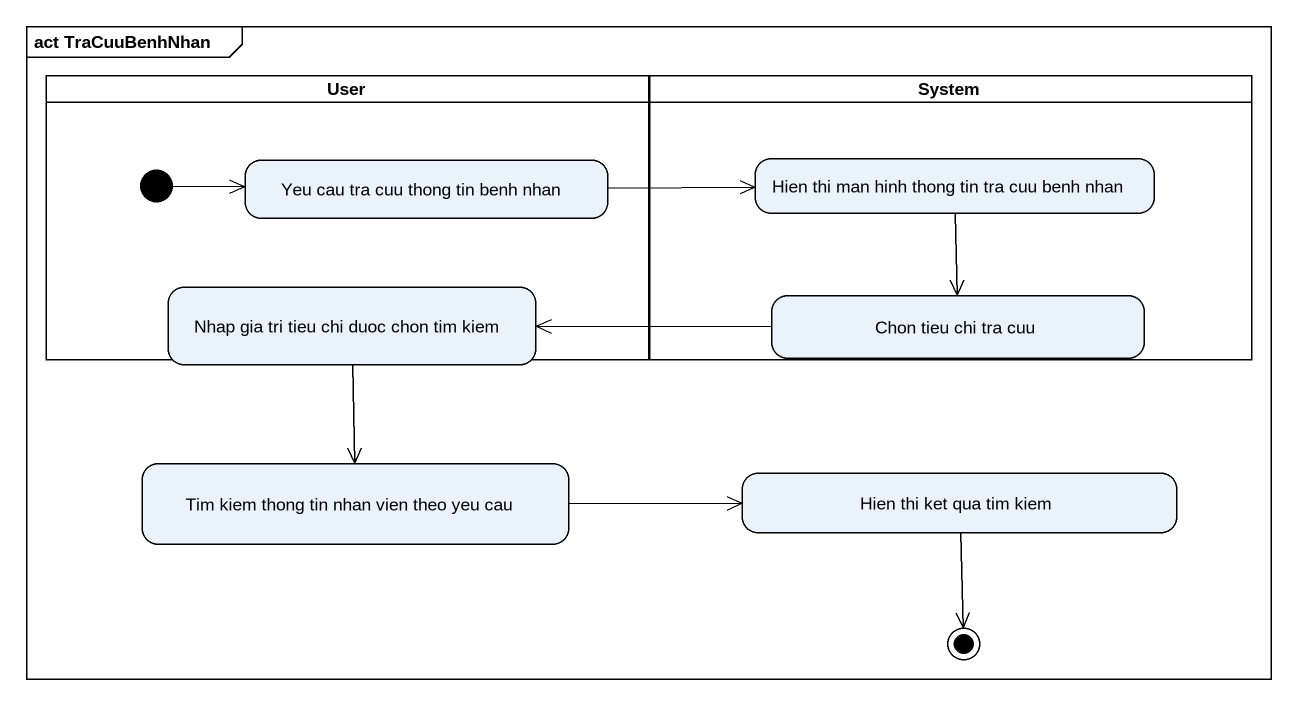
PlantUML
@startuml
mainframe act TraCuuBenhNhan
hide empty description
state User <<partition>> {
  state "Yeu cau tra cuu thong tin benh nhan" as Yeu_cau_tra_cuu_thong_tin
  state "Nhap gia tri tieu chi duoc chon tim kiem" as Nhap_gia_tri_tieu_chi_duoc
  [*] -right-> Yeu_cau_tra_cuu_thong_tin
}
state System <<partition>> {
  state "Hien thi man hinh thong tin tra cuu benh nhan" as Hien_thi_man_hinh_thong_tin
  state "Chon tieu chi tra cuu" as Chon_tieu_chi_tra_cuu
}
state "Tim kiem thong tin nhan vien theo yeu cau" as Tim_kiem_thong_tin_nhan
state "Hien thi ket qua tim kiem" as Hien_thi_ket_qua_tim_kiem
Yeu_cau_tra_cuu_thong_tin -right-> Hien_thi_man_hinh_thong_tin
Hien_thi_man_hinh_thong_tin --> Chon_tieu_chi_tra_cuu
Nhap_gia_tri_tieu_chi_duoc --> Tim_kiem_thong_tin_nhan
Chon_tieu_chi_tra_cuu -left-> Nhap_gia_tri_tieu_chi_duoc
Tim_kiem_thong_tin_nhan -right-> Hien_thi_ket_qua_tim_kiem
Hien_thi_ket_qua_tim_kiem --> [*]
@enduml
